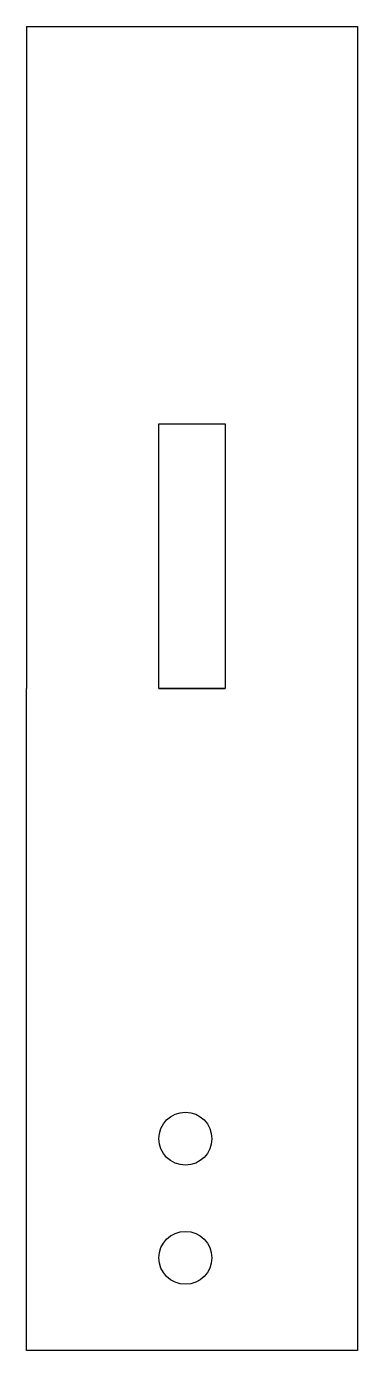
# Model space of a CAD drawing. Header units: millimetres. Extents: x 0 to 25, y 0 to 100.
import ezdxf

# ---------------------------------------------------------------- set-up
doc = ezdxf.new("R2010")
doc.units = ezdxf.units.MM
doc.header["$LTSCALE"] = 10
doc.layers.get('0').update_dxf_attribs({"linetype": 'CONTINUOUS'})

msp = doc.modelspace()

# ---------------------------------------------------------------- linework, layer by layer
at = {"linetype": 'CONTINUOUS'}
for p, q in [((0, 100), (25, 100)), ((0, 100), (0, 50)), ((25, 100), (25, 50)), ((10, 50), (15, 50))]:
    msp.add_line(p, q, dxfattribs=at)
msp.add_lwpolyline([(10, 70), (15, 70), (15, 50), (10, 50), (10, 70)], close=True, dxfattribs=at)
for points in [[(25, 50), (25, 0), (0, 0), (0, 50)], [(10, 50), (15, 50)]]:
    msp.add_lwpolyline(points, dxfattribs=at)
for centre in [(12, 16), (12, 7)]:
    msp.add_circle(centre, 2, dxfattribs=at)

doc.saveas('drawing.dxf')
